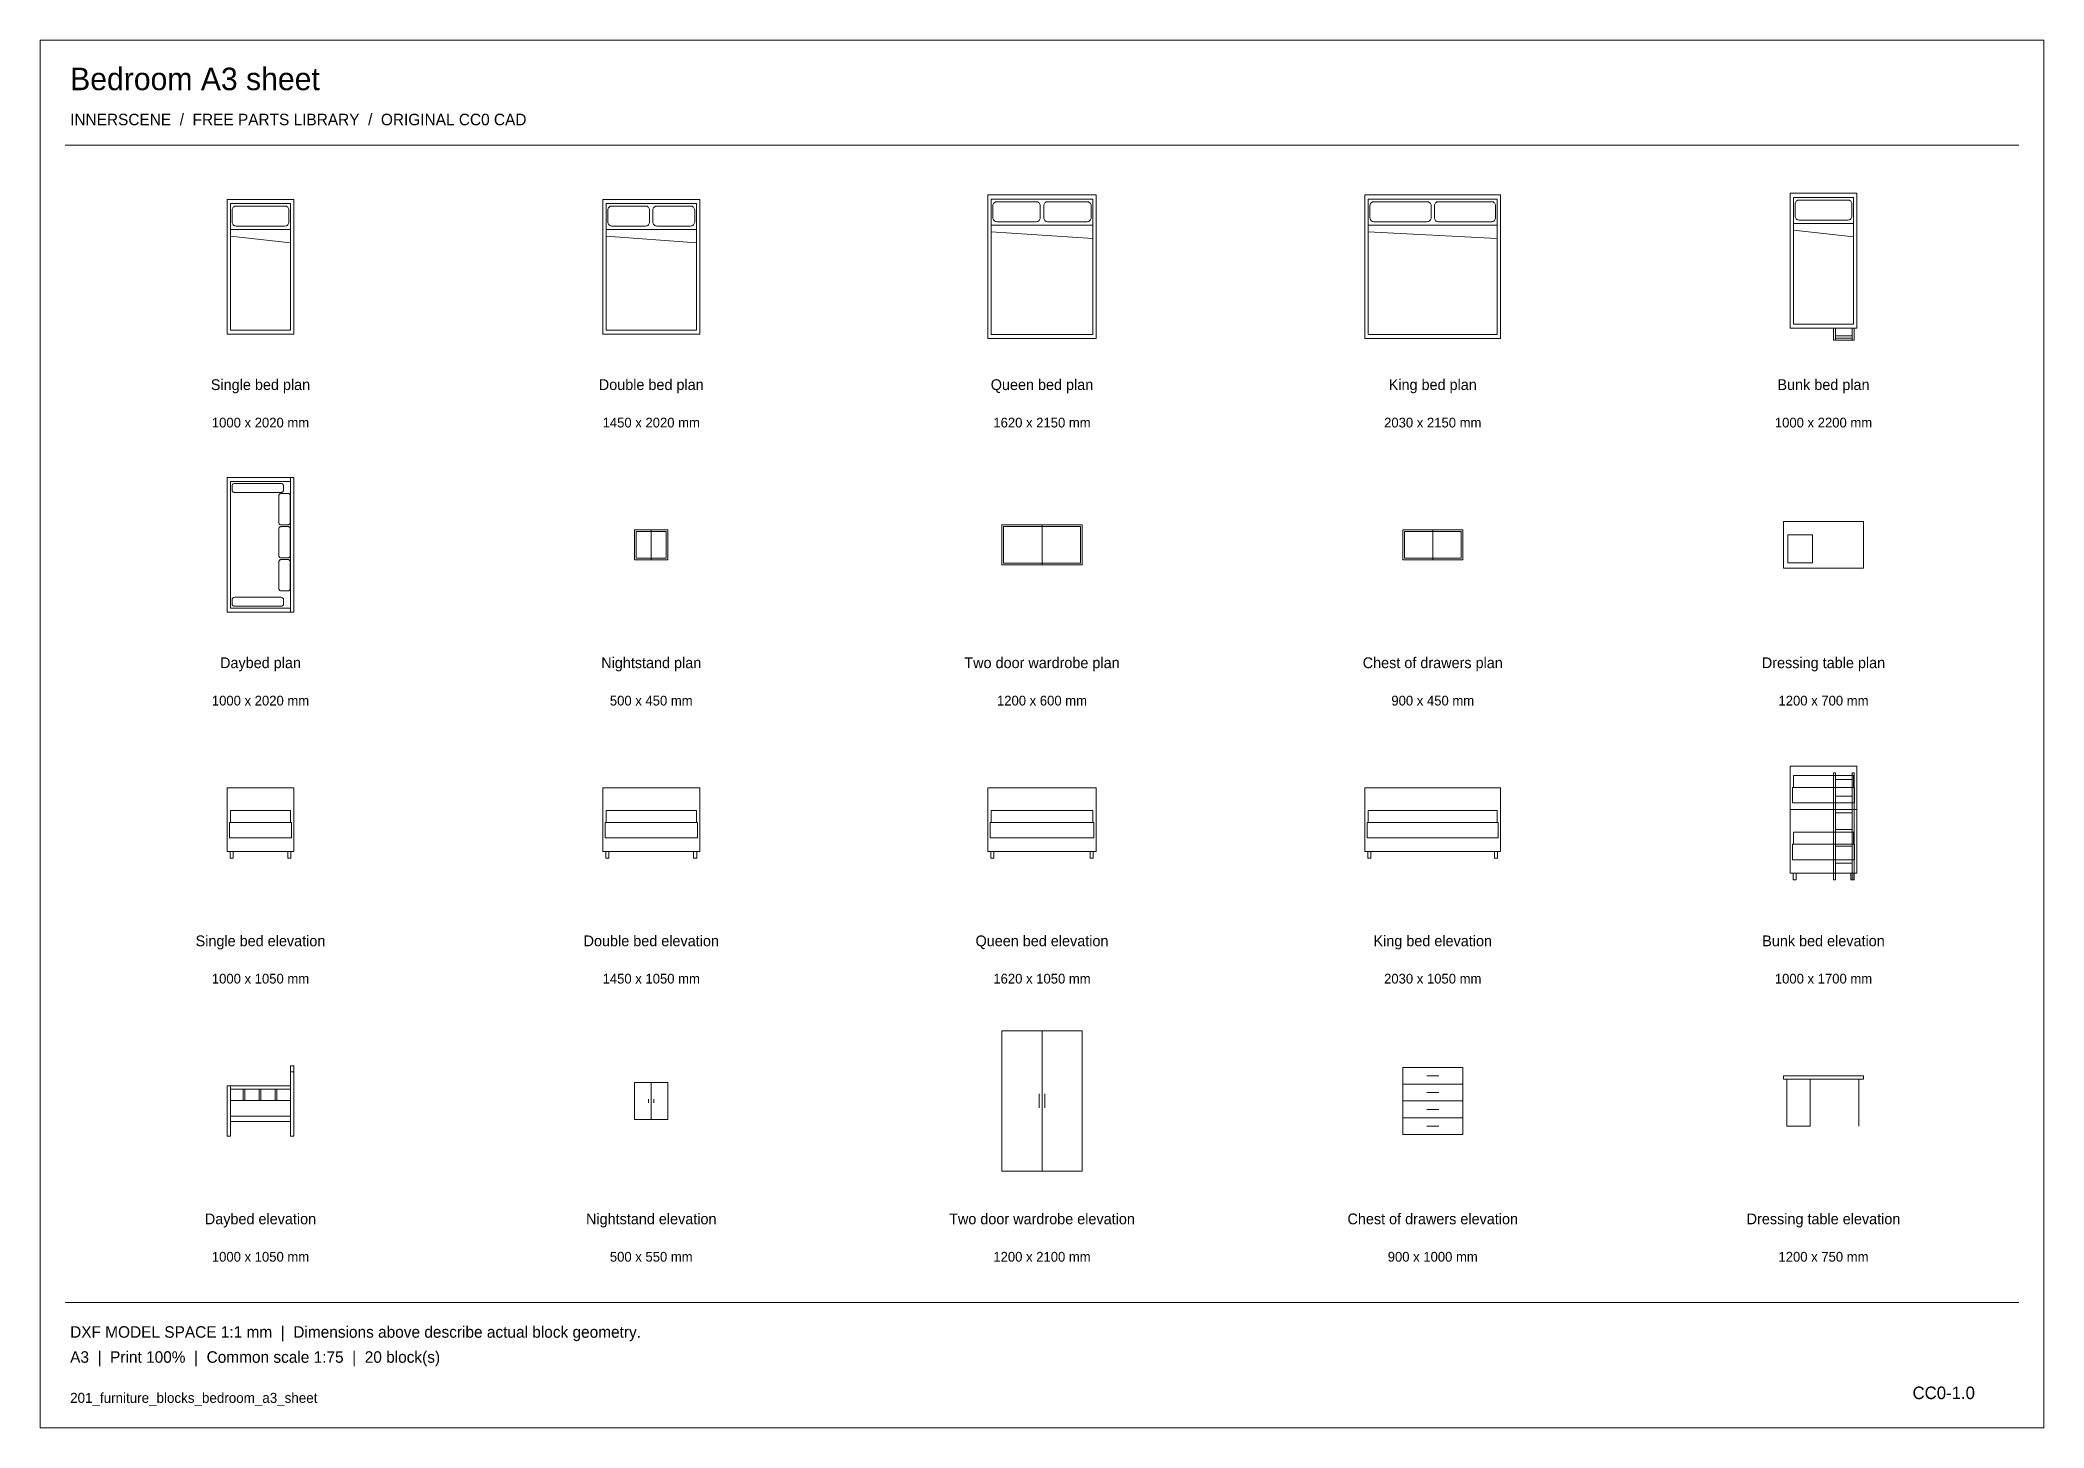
# Model space of a CAD drawing. Header units: millimetres. Extents: x 750 to 30750, y 750 to 21525.
import ezdxf
from ezdxf.enums import TextEntityAlignment as Align

# ---------------------------------------------------------------- set-up
doc = ezdxf.new("R2010")
doc.units = ezdxf.units.MM
for name, color, linetype, lineweight, true_color in [('A-ANNO-TEXT', 7, 'Continuous', 13, 0x263b49), ('A-FURN', 7, 'Continuous', 20, 0x5c7584), ('A-SHEET', 7, 'Continuous', 18, 0x8196a2)]:
    doc.layers.add(name, color=color, linetype=linetype, lineweight=lineweight, true_color=true_color)

# ---------------------------------------------------------------- blocks, each defined once
blk = doc.blocks.new('201_FURNITURE_BLOCKS_BEDROOM_A3_SHEET')
at = {"layer": 'A-FURN'}
for points in [[(14940, 17056), (16560, 17056), (16560, 19206), (14940, 19206)], [(20585, 17056), (22615, 17056), (22615, 19206), (20585, 19206)], [(26950, 17211), (27950, 17211), (27950, 19231), (26950, 19231)], [(3550, 17121), (4550, 17121), (4550, 19141), (3550, 19141)], [(3600, 17181), (4500, 17181), (4500, 19081), (3600, 19081)], [(3600, 18691), (4500, 18691), (4500, 19081), (3600, 19081)], [(4415, 18741), (4427, 18742), (4438, 18746), (4448, 18751), (4457, 18759), (4465, 18768), (4470, 18778), (4474, 18790), (4475, 18801), (4475, 18981), (4474, 18993), (4470, 19004), (4465, 19015), (4457, 19024), (4448, 19031), (4438, 19037), (4427, 19040), (4415, 19041), (3685, 19041), (3673, 19040), (3662, 19037), (3652, 19031), (3643, 19024), (3635, 19015), (3630, 19004), (3626, 18993), (3625, 18981), (3625, 18801), (3626, 18790), (3630, 18778), (3635, 18768), (3643, 18759), (3652, 18751), (3662, 18746), (3673, 18742), (3685, 18741)], [(9175, 17121), (10625, 17121), (10625, 19141), (9175, 19141)], [(9225, 17181), (10575, 17181), (10575, 19081), (9225, 19081)], [(9225, 18691), (10575, 18691), (10575, 19081), (9225, 19081)], [(9815, 18741), (9827, 18742), (9838, 18746), (9848, 18751), (9857, 18759), (9865, 18768), (9870, 18778), (9874, 18790), (9875, 18801), (9875, 18981), (9874, 18993), (9870, 19004), (9865, 19015), (9857, 19024), (9848, 19031), (9838, 19037), (9827, 19040), (9815, 19041), (9310, 19041), (9298, 19040), (9287, 19037), (9277, 19031), (9268, 19024), (9260, 19015), (9255, 19004), (9251, 18993), (9250, 18981), (9250, 18801), (9251, 18790), (9255, 18778), (9260, 18768), (9268, 18759), (9277, 18751), (9287, 18746), (9298, 18742), (9310, 18741)], [(10490, 18741), (10502, 18742), (10513, 18746), (10523, 18751), (10532, 18759), (10540, 18768), (10545, 18778), (10549, 18790), (10550, 18801), (10550, 18981), (10549, 18993), (10545, 19004), (10540, 19015), (10532, 19024), (10523, 19031), (10513, 19037), (10502, 19040), (10490, 19041), (9985, 19041), (9973, 19040), (9962, 19037), (9952, 19031), (9943, 19024), (9935, 19015), (9930, 19004), (9926, 18993), (9925, 18981), (9925, 18801), (9926, 18790), (9930, 18778), (9935, 18768), (9943, 18759), (9952, 18751), (9962, 18746), (9973, 18742), (9985, 18741)], [(14990, 17116), (16510, 17116), (16510, 19146), (14990, 19146)], [(14990, 18756), (16510, 18756), (16510, 19146), (14990, 19146)], [(15665, 18806), (15677, 18807), (15688, 18811), (15698, 18816), (15707, 18824), (15715, 18833), (15720, 18843), (15724, 18855), (15725, 18866), (15725, 19046), (15724, 19058), (15720, 19069), (15715, 19080), (15707, 19089), (15698, 19096), (15688, 19102), (15677, 19105), (15665, 19106), (15075, 19106), (15063, 19105), (15052, 19102), (15042, 19096), (15033, 19089), (15025, 19080), (15020, 19069), (15016, 19058), (15015, 19046), (15015, 18866), (15016, 18855), (15020, 18843), (15025, 18833), (15033, 18824), (15042, 18816), (15052, 18811), (15063, 18807), (15075, 18806)], [(16425, 18806), (16437, 18807), (16448, 18811), (16458, 18816), (16467, 18824), (16475, 18833), (16480, 18843), (16484, 18855), (16485, 18866), (16485, 19046), (16484, 19058), (16480, 19069), (16475, 19080), (16467, 19089), (16458, 19096), (16448, 19102), (16437, 19105), (16425, 19106), (15835, 19106), (15823, 19105), (15812, 19102), (15802, 19096), (15793, 19089), (15785, 19080), (15780, 19069), (15776, 19058), (15775, 19046), (15775, 18866), (15776, 18855), (15780, 18843), (15785, 18833), (15793, 18824), (15802, 18816), (15812, 18811), (15823, 18807), (15835, 18806)], [(20635, 17116), (22565, 17116), (22565, 19146), (20635, 19146)], [(20635, 18756), (22565, 18756), (22565, 19146), (20635, 19146)], [(21515, 18806), (21527, 18807), (21538, 18811), (21548, 18816), (21557, 18824), (21565, 18833), (21570, 18843), (21574, 18855), (21575, 18866), (21575, 19046), (21574, 19058), (21570, 19069), (21565, 19080), (21557, 19089), (21548, 19096), (21538, 19102), (21527, 19105), (21515, 19106), (20720, 19106), (20708, 19105), (20697, 19102), (20687, 19096), (20678, 19089), (20670, 19080), (20665, 19069), (20661, 19058), (20660, 19046), (20660, 18866), (20661, 18855), (20665, 18843), (20670, 18833), (20678, 18824), (20687, 18816), (20697, 18811), (20708, 18807), (20720, 18806)], [(22480, 18806), (22492, 18807), (22503, 18811), (22513, 18816), (22522, 18824), (22530, 18833), (22535, 18843), (22539, 18855), (22540, 18866), (22540, 19046), (22539, 19058), (22535, 19069), (22530, 19080), (22522, 19089), (22513, 19096), (22503, 19102), (22492, 19105), (22480, 19106), (21685, 19106), (21673, 19105), (21662, 19102), (21652, 19096), (21643, 19089), (21635, 19080), (21630, 19069), (21626, 19058), (21625, 19046), (21625, 18866), (21626, 18855), (21630, 18843), (21635, 18833), (21643, 18824), (21652, 18816), (21662, 18811), (21673, 18807), (21685, 18806)], [(27000, 17271), (27900, 17271), (27900, 19171), (27000, 19171)], [(27000, 18781), (27900, 18781), (27900, 19171), (27000, 19171)], [(27815, 18831), (27827, 18832), (27838, 18836), (27848, 18841), (27857, 18849), (27865, 18858), (27870, 18868), (27874, 18880), (27875, 18891), (27875, 19071), (27874, 19083), (27870, 19094), (27865, 19105), (27857, 19114), (27848, 19121), (27838, 19127), (27827, 19130), (27815, 19131), (27085, 19131), (27073, 19130), (27062, 19127), (27052, 19121), (27043, 19114), (27035, 19105), (27030, 19094), (27026, 19083), (27025, 19071), (27025, 18891), (27026, 18880), (27030, 18868), (27035, 18858), (27043, 18849), (27052, 18841), (27062, 18836), (27073, 18832), (27085, 18831)], [(27600, 17031), (27630, 17031), (27630, 17211), (27600, 17211)], [(27880, 17031), (27910, 17031), (27910, 17211), (27880, 17211)], [(27630, 17061), (27880, 17061), (27880, 17096), (27630, 17096)], [(3550, 12959), (4550, 12959), (4550, 14979), (3550, 14979)], [(3600, 13019), (4500, 13019), (4500, 14919), (3600, 14919)], [(4355, 14754), (4363, 14755), (4370, 14757), (4377, 14760), (4383, 14765), (4388, 14772), (4392, 14778), (4394, 14786), (4395, 14794), (4395, 14849), (4394, 14857), (4392, 14864), (4388, 14871), (4383, 14877), (4377, 14882), (4370, 14886), (4363, 14888), (4355, 14889), (3665, 14889), (3657, 14888), (3650, 14886), (3643, 14882), (3637, 14877), (3632, 14871), (3628, 14864), (3626, 14857), (3625, 14849), (3625, 14794), (3626, 14786), (3628, 14778), (3632, 14772), (3637, 14765), (3643, 14760), (3650, 14757), (3657, 14755), (3665, 14754)], [(4460, 14269), (4467, 14269), (4473, 14271), (4479, 14275), (4485, 14279), (4489, 14284), (4492, 14290), (4494, 14297), (4495, 14304), (4495, 14704), (4494, 14711), (4492, 14717), (4489, 14723), (4485, 14728), (4479, 14733), (4473, 14736), (4467, 14738), (4460, 14739), (4360, 14739), (4353, 14738), (4347, 14736), (4341, 14733), (4335, 14728), (4331, 14723), (4328, 14717), (4326, 14711), (4325, 14704), (4325, 14304), (4326, 14297), (4328, 14290), (4331, 14284), (4335, 14279), (4341, 14275), (4347, 14271), (4353, 14269), (4360, 14269)], [(4500, 12959), (4550, 12959), (4550, 14979), (4500, 14979)], [(4460, 13774), (4467, 13774), (4473, 13776), (4479, 13780), (4485, 13784), (4489, 13789), (4492, 13795), (4494, 13802), (4495, 13809), (4495, 14209), (4494, 14216), (4492, 14222), (4489, 14228), (4485, 14233), (4479, 14238), (4473, 14241), (4467, 14243), (4460, 14244), (4360, 14244), (4353, 14243), (4347, 14241), (4341, 14238), (4335, 14233), (4331, 14228), (4328, 14222), (4326, 14216), (4325, 14209), (4325, 13809), (4326, 13802), (4328, 13795), (4331, 13789), (4335, 13784), (4341, 13780), (4347, 13776), (4353, 13774), (4360, 13774)], [(9650, 13744), (10150, 13744), (10150, 14194), (9650, 14194)], [(9675, 13769), (10125, 13769), (10125, 14169), (9675, 14169)], [(15150, 13669), (16350, 13669), (16350, 14269), (15150, 14269)], [(15175, 13694), (16325, 13694), (16325, 14244), (15175, 14244)], [(21150, 13744), (22050, 13744), (22050, 14194), (21150, 14194)], [(21175, 13769), (22025, 13769), (22025, 14169), (21175, 14169)], [(26850, 13619), (28050, 13619), (28050, 14319), (26850, 14319)], [(26915, 13699), (27285, 13699), (27285, 14119), (26915, 14119)], [(4460, 13279), (4467, 13279), (4473, 13281), (4479, 13285), (4485, 13289), (4489, 13294), (4492, 13300), (4494, 13307), (4495, 13314), (4495, 13714), (4494, 13721), (4492, 13727), (4489, 13733), (4485, 13738), (4479, 13743), (4473, 13746), (4467, 13748), (4460, 13749), (4360, 13749), (4353, 13748), (4347, 13746), (4341, 13743), (4335, 13738), (4331, 13733), (4328, 13727), (4326, 13721), (4325, 13714), (4325, 13314), (4326, 13307), (4328, 13300), (4331, 13294), (4335, 13289), (4341, 13285), (4347, 13281), (4353, 13279), (4360, 13279)], [(4355, 13049), (4363, 13050), (4370, 13052), (4377, 13055), (4383, 13060), (4388, 13067), (4392, 13073), (4394, 13081), (4395, 13089), (4395, 13144), (4394, 13152), (4392, 13159), (4388, 13166), (4383, 13172), (4377, 13177), (4370, 13181), (4363, 13183), (4355, 13184), (3665, 13184), (3657, 13183), (3650, 13181), (3643, 13177), (3637, 13172), (3632, 13166), (3628, 13159), (3626, 13152), (3625, 13144), (3625, 13089), (3626, 13081), (3628, 13073), (3632, 13067), (3637, 13060), (3643, 13055), (3650, 13052), (3657, 13050), (3665, 13049)], [(26950, 10006), (27950, 10006), (27950, 10656), (26950, 10656)], [(27000, 10336), (27900, 10336), (27900, 10516), (27000, 10516)], [(27600, 8956), (27630, 8956), (27630, 10556), (27600, 10556)], [(27880, 8956), (27910, 8956), (27910, 10556), (27880, 10556)], [(3550, 9381), (4550, 9381), (4550, 10331), (3550, 10331)], [(9175, 9381), (10625, 9381), (10625, 10331), (9175, 10331)], [(14940, 9381), (16560, 9381), (16560, 10331), (14940, 10331)], [(20585, 9381), (22615, 9381), (22615, 10331), (20585, 10331)], [(26985, 10106), (27915, 10106), (27915, 10336), (26985, 10336)], [(3600, 9811), (4500, 9811), (4500, 9991), (3600, 9991)], [(9225, 9811), (10575, 9811), (10575, 9991), (9225, 9991)], [(14990, 9811), (16510, 9811), (16510, 9991), (14990, 9991)], [(20635, 9811), (22565, 9811), (22565, 9991), (20635, 9991)], [(26950, 9056), (27950, 9056), (27950, 10006), (26950, 10006)], [(3585, 9581), (4515, 9581), (4515, 9811), (3585, 9811)], [(9210, 9581), (10590, 9581), (10590, 9811), (9210, 9811)], [(14975, 9581), (16525, 9581), (16525, 9811), (14975, 9811)], [(20620, 9581), (22580, 9581), (22580, 9811), (20620, 9811)], [(27000, 9486), (27900, 9486), (27900, 9666), (27000, 9666)], [(3595, 9281), (3640, 9281), (3640, 9381), (3595, 9381)], [(4460, 9281), (4505, 9281), (4505, 9381), (4460, 9381)], [(9220, 9281), (9265, 9281), (9265, 9381), (9220, 9381)], [(10535, 9281), (10580, 9281), (10580, 9381), (10535, 9381)], [(14985, 9281), (15030, 9281), (15030, 9381), (14985, 9381)], [(16470, 9281), (16515, 9281), (16515, 9381), (16470, 9381)], [(20630, 9281), (20675, 9281), (20675, 9381), (20630, 9381)], [(22525, 9281), (22570, 9281), (22570, 9381), (22525, 9381)], [(26985, 9256), (27915, 9256), (27915, 9486), (26985, 9486)], [(26995, 8956), (27040, 8956), (27040, 9056), (26995, 9056)], [(27860, 8956), (27905, 8956), (27905, 9056), (27860, 9056)], [(15150, 4594), (16350, 4594), (16350, 6694), (15150, 6694)], [(4500, 5119), (4550, 5119), (4550, 6169), (4500, 6169)], [(21150, 5144), (22050, 5144), (22050, 6144), (21150, 6144)], [(26850, 5969), (28050, 5969), (28050, 6019), (26850, 6019)], [(3550, 5119), (3600, 5119), (3600, 5869), (3550, 5869)], [(3600, 5819), (4500, 5819), (4500, 5869), (3600, 5869)], [(3790, 5649), (3815, 5649), (3815, 5819), (3790, 5819)], [(4030, 5649), (4055, 5649), (4055, 5819), (4030, 5819)], [(4270, 5649), (4295, 5649), (4295, 5819), (4270, 5819)], [(9650, 5369), (10150, 5369), (10150, 5919), (9650, 5919)], [(26900, 5269), (27250, 5269), (27250, 5969), (26900, 5969)], [(3600, 5419), (4500, 5419), (4500, 5649), (3600, 5649)], [(3600, 5339), (4500, 5339), (4500, 5419), (3600, 5419)]]:
    blk.add_lwpolyline(points, close=True, dxfattribs=at)
for points in [[(14990, 18656), (16510, 18556)], [(20635, 18656), (22565, 18556)], [(27000, 18681), (27900, 18581)], [(3600, 18591), (4500, 18491)], [(9225, 18591), (10575, 18491)], [(27600, 17031), (27910, 17031)], [(9900, 13744), (9900, 14194)], [(15750, 13669), (15750, 14269)], [(21600, 13744), (21600, 14194)], [(27630, 10456), (27880, 10456)], [(27630, 10206), (27880, 10206)], [(27630, 9956), (27880, 9956)], [(27630, 9706), (27880, 9706)], [(27630, 9456), (27880, 9456)], [(27630, 9206), (27880, 9206)], [(15750, 4594), (15750, 6694)], [(4500, 6079), (4550, 6079)], [(21510, 6019), (21690, 6019)], [(9900, 5369), (9900, 5919)], [(15710, 5539), (15710, 5749)], [(15790, 5539), (15790, 5749)], [(21150, 5894), (22050, 5894)], [(21510, 5769), (21690, 5769)], [(27980, 5269), (27980, 5969)], [(9860, 5616), (9860, 5671)], [(9940, 5616), (9940, 5671)], [(21150, 5644), (22050, 5644)], [(21510, 5519), (21690, 5519)], [(21150, 5394), (22050, 5394)], [(21510, 5269), (21690, 5269)]]:
    blk.add_lwpolyline(points, dxfattribs=at)
at = {"layer": 'A-SHEET'}
blk.add_lwpolyline([(750, 750), (30750, 750), (30750, 21525), (750, 21525)], close=True, dxfattribs=at)
for points in [[(1125, 19950), (30375, 19950)], [(1125, 2625), (30375, 2625)]]:
    blk.add_lwpolyline(points, dxfattribs=at)
at = {"layer": 'A-ANNO-TEXT'}
for s, height, p in [('Bedroom A3 sheet', 337.5, (1200, 20775)), ('INNERSCENE  /  FREE PARTS LIBRARY  /  ORIGINAL CC0 CAD', 172.5, (1200, 20250)), ('DXF MODEL SPACE 1:1 mm  |  Dimensions above describe actual block geometry.', 172.5, (1200, 2100)), ('A3  |  Print 100%  |  Common scale 1:75  |  20 block(s)', 172.5, (1200, 1725)), ('201_furniture_blocks_bedroom_a3_sheet', 150, (1200, 1125))]:
    blk.add_text(s, height=height, dxfattribs=at).set_placement(p)
for s, height, p in [('Single bed plan', 161.25, (4050, 16238)), ('Double bed plan', 161.25, (9900, 16238)), ('Queen bed plan', 161.25, (15750, 16238)), ('King bed plan', 161.25, (21600, 16238)), ('Bunk bed plan', 161.25, (27450, 16238)), ('1000 x 2020 mm', 146.25, (4050, 15682)), ('1450 x 2020 mm', 146.25, (9900, 15682)), ('1620 x 2150 mm', 146.25, (15750, 15682)), ('2030 x 2150 mm', 146.25, (21600, 15682)), ('1000 x 2200 mm', 146.25, (27450, 15682)), ('Daybed plan', 161.25, (4050, 12075)), ('Nightstand plan', 161.25, (9900, 12075)), ('Two door wardrobe plan', 161.25, (15750, 12075)), ('Chest of drawers plan', 161.25, (21600, 12075)), ('Dressing table plan', 161.25, (27450, 12075)), ('1000 x 2020 mm', 146.25, (4050, 11520)), ('500 x 450 mm', 146.25, (9900, 11520)), ('1200 x 600 mm', 146.25, (15750, 11520)), ('900 x 450 mm', 146.25, (21600, 11520)), ('1200 x 700 mm', 146.25, (27450, 11520)), ('Single bed elevation', 161.25, (4050, 7912)), ('Double bed elevation', 161.25, (9900, 7912)), ('Queen bed elevation', 161.25, (15750, 7912)), ('King bed elevation', 161.25, (21600, 7912)), ('Bunk bed elevation', 161.25, (27450, 7912)), ('1000 x 1050 mm', 146.25, (4050, 7358)), ('1450 x 1050 mm', 146.25, (9900, 7358)), ('1620 x 1050 mm', 146.25, (15750, 7358)), ('2030 x 1050 mm', 146.25, (21600, 7358)), ('1000 x 1700 mm', 146.25, (27450, 7358)), ('Daybed elevation', 161.25, (4050, 3750)), ('Nightstand elevation', 161.25, (9900, 3750)), ('Two door wardrobe elevation', 161.25, (15750, 3750)), ('Chest of drawers elevation', 161.25, (21600, 3750)), ('Dressing table elevation', 161.25, (27450, 3750)), ('1000 x 1050 mm', 146.25, (4050, 3195)), ('500 x 550 mm', 146.25, (9900, 3195)), ('1200 x 2100 mm', 146.25, (15750, 3195)), ('900 x 1000 mm', 146.25, (21600, 3195)), ('1200 x 750 mm', 146.25, (27450, 3195)), ('CC0-1.0', 187.5, (29250, 1125))]:
    blk.add_text(s, height=height, dxfattribs=at).set_placement(p, align=Align.BOTTOM_CENTER)

msp = doc.modelspace()

# ---------------------------------------------------------------- block references
msp.add_blockref('201_FURNITURE_BLOCKS_BEDROOM_A3_SHEET', (0, 0))

doc.saveas('drawing.dxf')
